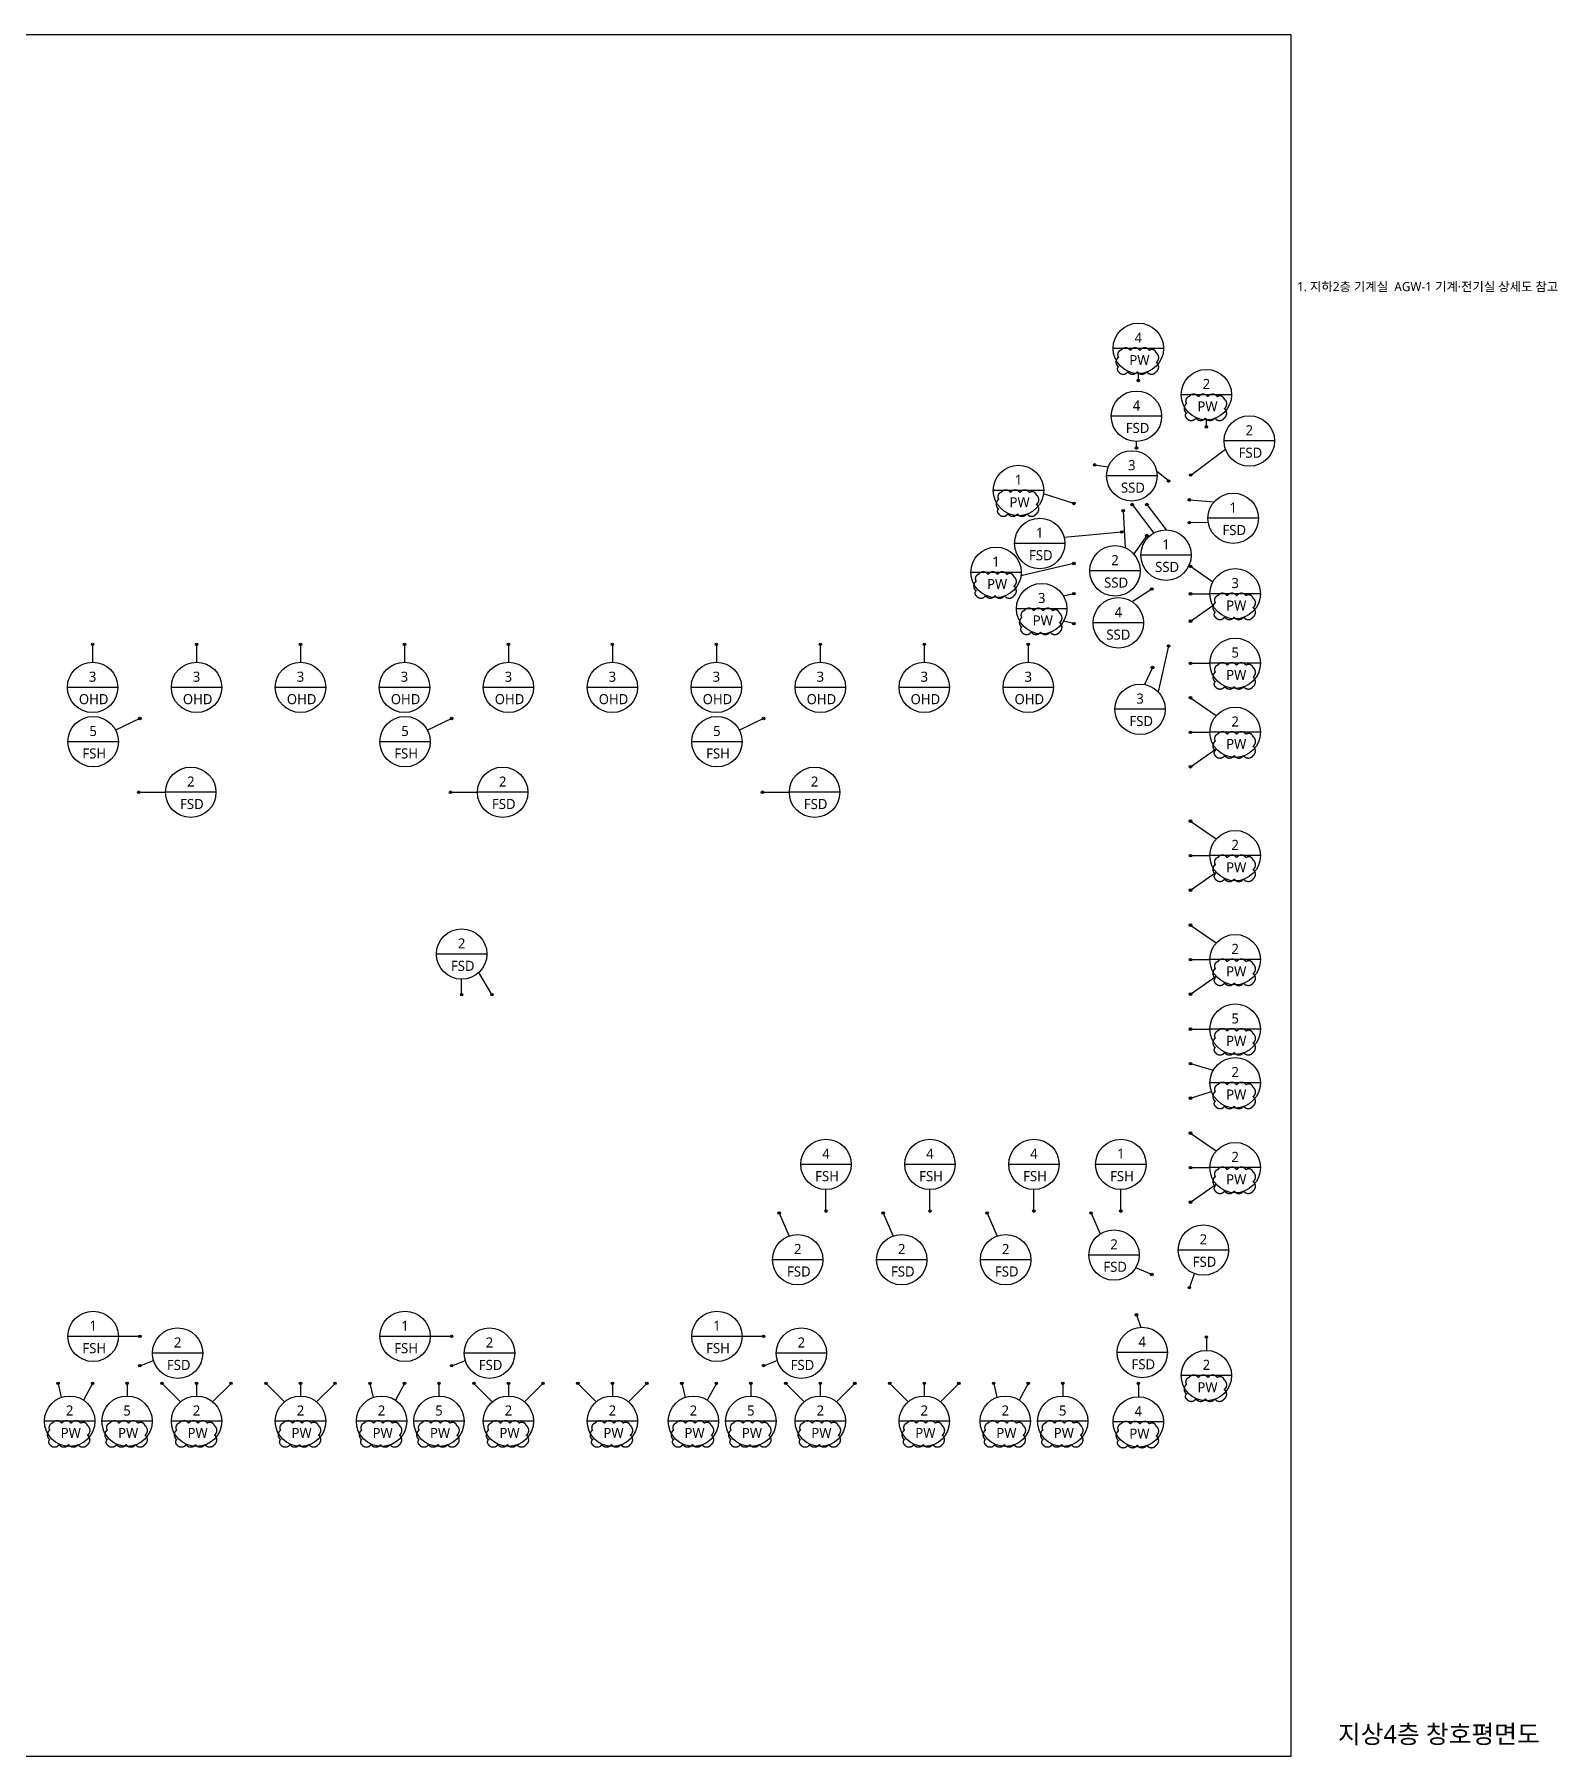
# Model space of a CAD drawing. Header units: millimetres. Extents: x -9539 to 338056, y 7443 to 2082110.
# Drawn here: x 159076 to 320239, y 715329 to 897471 of the extents above; entities that cross this region are included whole.
import ezdxf
from ezdxf.enums import TextEntityAlignment as Align

# ---------------------------------------------------------------- set-up
doc = ezdxf.new("R2010")
doc.units = ezdxf.units.MM
doc.header["$LTSCALE"] = 1000
doc.header["$MEASUREMENT"] = 0
doc.linetypes.add('ACAD_ISO03W100', pattern=[30, 12, -18])
doc.layers.get('Defpoints').update_dxf_attribs({"color": 171, "linetype": 'CONTINUOUS'})
for name, color, linetype in [('BOX', 6, 'CONTINUOUS'), ('LED', 7, 'CONTINUOUS'), ('TEXT', 3, 'CONTINUOUS'), ('TEXT-TITLE', 6, 'CONTINUOUS'), ('txt', 3, 'CONTINUOUS')]:
    doc.layers.add(name, color=color, linetype=linetype)
doc.layers.add('VE변경사항적용-20220616', color=10, linetype='CONTINUOUS', plot=False)
doc.styles.add('나눔바른고딕', font='NanumBarunGothic.ttf')

msp = doc.modelspace()

# ---------------------------------------------------------------- hatches: boundary and pattern name
at = {"layer": 'LED'}
h = msp.add_hatch(color=256, dxfattribs=at)
h.dxf.hatch_style = 1
edge = h.paths.add_edge_path()
edge.add_arc((275880, 860871), 133, 0, 360)
h = msp.add_hatch(color=256, dxfattribs=at)
h.dxf.hatch_style = 1
edge = h.paths.add_edge_path()
edge.add_arc((283080, 855971), 133, 0, 360)
h = msp.add_hatch(color=256, dxfattribs=at)
h.dxf.hatch_style = 1
edge = h.paths.add_edge_path()
edge.add_arc((275680, 853741), 133, 0, 360)
h = msp.add_hatch(color=256, dxfattribs=at)
h.dxf.hatch_style = 1
edge = h.paths.add_edge_path()
edge.add_arc((271255, 851941), 133, 0, 360)
h = msp.add_hatch(color=256, dxfattribs=at)
h.dxf.hatch_style = 1
edge = h.paths.add_edge_path()
edge.add_arc((281426, 850868), 133, 0, 360)
h = msp.add_hatch(color=256, dxfattribs=at)
h.dxf.hatch_style = 1
edge = h.paths.add_edge_path()
edge.add_arc((279080, 850246), 133, 0, 360)
h = msp.add_hatch(color=256, dxfattribs=at)
h.dxf.hatch_style = 1
edge = h.paths.add_edge_path()
edge.add_arc((269051, 847868), 133, 0, 360)
h = msp.add_hatch(color=256, dxfattribs=at)
h.dxf.hatch_style = 1
edge = h.paths.add_edge_path()
edge.add_arc((274276, 847098), 133, 0, 360)
h = msp.add_hatch(color=256, dxfattribs=at)
h.dxf.hatch_style = 1
edge = h.paths.add_edge_path()
edge.add_arc((275226, 847748), 133, 0, 360)
h = msp.add_hatch(color=256, dxfattribs=at)
h.dxf.hatch_style = 1
edge = h.paths.add_edge_path()
edge.add_arc((276776, 847748), 133, 0, 360)
h = msp.add_hatch(color=256, dxfattribs=at)
h.dxf.hatch_style = 1
edge = h.paths.add_edge_path()
edge.add_arc((281276, 848243), 133, 0, 360)
h = msp.add_hatch(color=256, dxfattribs=at)
h.dxf.hatch_style = 1
edge = h.paths.add_edge_path()
edge.add_arc((281280, 845841), 133, 0, 360)
h = msp.add_hatch(color=256, dxfattribs=at)
h.dxf.hatch_style = 1
edge = h.paths.add_edge_path()
edge.add_arc((274126, 844843), 133, 0, 360)
h = msp.add_hatch(color=256, dxfattribs=at)
h.dxf.hatch_style = 1
edge = h.paths.add_edge_path()
edge.add_arc((276776, 844468), 133, 0, 360)
h = msp.add_hatch(color=256, dxfattribs=at)
h.dxf.hatch_style = 1
edge = h.paths.add_edge_path()
edge.add_arc((269051, 841518), 133, 0, 360)
h = msp.add_hatch(color=256, dxfattribs=at)
h.dxf.hatch_style = 1
edge = h.paths.add_edge_path()
edge.add_arc((281401, 841214), 133, 0, 360)
h = msp.add_hatch(color=256, dxfattribs=at)
h.dxf.hatch_style = 1
edge = h.paths.add_edge_path()
edge.add_arc((269051, 838318), 133, 0, 360)
h = msp.add_hatch(color=256, dxfattribs=at)
h.dxf.hatch_style = 1
edge = h.paths.add_edge_path()
edge.add_arc((277310, 838815), 133, 0, 360)
h = msp.add_hatch(color=256, dxfattribs=at)
h.dxf.hatch_style = 1
edge = h.paths.add_edge_path()
edge.add_arc((281403, 838312), 133, 0, 360)
h = msp.add_hatch(color=256, dxfattribs=at)
h.dxf.hatch_style = 1
edge = h.paths.add_edge_path()
edge.add_arc((269051, 835149), 133, 0, 360)
h = msp.add_hatch(color=256, dxfattribs=at)
h.dxf.hatch_style = 1
edge = h.paths.add_edge_path()
edge.add_arc((281401, 835418), 133, 0, 360)
h = msp.add_hatch(color=256, dxfattribs=at)
h.dxf.hatch_style = 1
edge = h.paths.add_edge_path()
edge.add_arc((165231, 832954), 133, 0, 360)
h = msp.add_hatch(color=256, dxfattribs=at)
h.dxf.hatch_style = 1
edge = h.paths.add_edge_path()
edge.add_arc((176231, 832954), 133, 0, 360)
h = msp.add_hatch(color=256, dxfattribs=at)
h.dxf.hatch_style = 1
edge = h.paths.add_edge_path()
edge.add_arc((187231, 832954), 133, 0, 360)
h = msp.add_hatch(color=256, dxfattribs=at)
h.dxf.hatch_style = 1
edge = h.paths.add_edge_path()
edge.add_arc((198231, 832954), 133, 0, 360)
h = msp.add_hatch(color=256, dxfattribs=at)
h.dxf.hatch_style = 1
edge = h.paths.add_edge_path()
edge.add_arc((209231, 832954), 133, 0, 360)
h = msp.add_hatch(color=256, dxfattribs=at)
h.dxf.hatch_style = 1
edge = h.paths.add_edge_path()
edge.add_arc((220231, 832954), 133, 0, 360)
h = msp.add_hatch(color=256, dxfattribs=at)
h.dxf.hatch_style = 1
edge = h.paths.add_edge_path()
edge.add_arc((231231, 832954), 133, 0, 360)
h = msp.add_hatch(color=256, dxfattribs=at)
h.dxf.hatch_style = 1
edge = h.paths.add_edge_path()
edge.add_arc((242231, 832954), 133, 0, 360)
h = msp.add_hatch(color=256, dxfattribs=at)
h.dxf.hatch_style = 1
edge = h.paths.add_edge_path()
edge.add_arc((253231, 832954), 133, 0, 360)
h = msp.add_hatch(color=256, dxfattribs=at)
h.dxf.hatch_style = 1
edge = h.paths.add_edge_path()
edge.add_arc((264231, 832954), 133, 0, 360)
h = msp.add_hatch(color=256, dxfattribs=at)
h.dxf.hatch_style = 1
edge = h.paths.add_edge_path()
edge.add_arc((279078, 832787), 133, 0, 360)
h = msp.add_hatch(color=256, dxfattribs=at)
h.dxf.hatch_style = 1
edge = h.paths.add_edge_path()
edge.add_arc((277378, 830512), 133, 0, 360)
h = msp.add_hatch(color=256, dxfattribs=at)
h.dxf.hatch_style = 1
edge = h.paths.add_edge_path()
edge.add_arc((281403, 830962), 133, 0, 360)
h = msp.add_hatch(color=256, dxfattribs=at)
h.dxf.hatch_style = 1
edge = h.paths.add_edge_path()
edge.add_arc((281401, 827314), 133, 0, 360)
h = msp.add_hatch(color=256, dxfattribs=at)
h.dxf.hatch_style = 1
edge = h.paths.add_edge_path()
edge.add_arc((170226, 825118), 133, 0, 360)
h = msp.add_hatch(color=256, dxfattribs=at)
h.dxf.hatch_style = 1
edge = h.paths.add_edge_path()
edge.add_arc((203226, 825118), 133, 0, 360)
h = msp.add_hatch(color=256, dxfattribs=at)
h.dxf.hatch_style = 1
edge = h.paths.add_edge_path()
edge.add_arc((236226, 825118), 133, 0, 360)
h = msp.add_hatch(color=256, dxfattribs=at)
h.dxf.hatch_style = 1
edge = h.paths.add_edge_path()
edge.add_arc((281403, 823662), 133, 0, 360)
h = msp.add_hatch(color=256, dxfattribs=at)
h.dxf.hatch_style = 1
edge = h.paths.add_edge_path()
edge.add_arc((281401, 820018), 133, 0, 360)
h = msp.add_hatch(color=256, dxfattribs=at)
h.dxf.hatch_style = 1
edge = h.paths.add_edge_path()
edge.add_arc((170108, 817320), 133, 0, 360)
h = msp.add_hatch(color=256, dxfattribs=at)
h.dxf.hatch_style = 1
edge = h.paths.add_edge_path()
edge.add_arc((203108, 817320), 133, 0, 360)
h = msp.add_hatch(color=256, dxfattribs=at)
h.dxf.hatch_style = 1
edge = h.paths.add_edge_path()
edge.add_arc((236108, 817320), 133, 0, 360)
h = msp.add_hatch(color=256, dxfattribs=at)
h.dxf.hatch_style = 1
edge = h.paths.add_edge_path()
edge.add_arc((281401, 814264), 133, 0, 360)
h = msp.add_hatch(color=256, dxfattribs=at)
h.dxf.hatch_style = 1
edge = h.paths.add_edge_path()
edge.add_arc((281403, 810612), 133, 0, 360)
h = msp.add_hatch(color=256, dxfattribs=at)
h.dxf.hatch_style = 1
edge = h.paths.add_edge_path()
edge.add_arc((281401, 806968), 133, 0, 360)
h = msp.add_hatch(color=256, dxfattribs=at)
h.dxf.hatch_style = 1
edge = h.paths.add_edge_path()
edge.add_arc((281401, 803264), 133, 0, 360)
h = msp.add_hatch(color=256, dxfattribs=at)
h.dxf.hatch_style = 1
edge = h.paths.add_edge_path()
edge.add_arc((281403, 799612), 133, 0, 360)
h = msp.add_hatch(color=256, dxfattribs=at)
h.dxf.hatch_style = 1
edge = h.paths.add_edge_path()
edge.add_arc((204284, 795918), 133, 0, 360)
h = msp.add_hatch(color=256, dxfattribs=at)
h.dxf.hatch_style = 1
edge = h.paths.add_edge_path()
edge.add_arc((207484, 795918), 133, 0, 360)
h = msp.add_hatch(color=256, dxfattribs=at)
h.dxf.hatch_style = 1
edge = h.paths.add_edge_path()
edge.add_arc((281401, 795968), 133, 0, 360)
h = msp.add_hatch(color=256, dxfattribs=at)
h.dxf.hatch_style = 1
edge = h.paths.add_edge_path()
edge.add_arc((281403, 792262), 133, 0, 360)
h = msp.add_hatch(color=256, dxfattribs=at)
h.dxf.hatch_style = 1
edge = h.paths.add_edge_path()
edge.add_arc((281403, 788612), 133, 0, 360)
h = msp.add_hatch(color=256, dxfattribs=at)
h.dxf.hatch_style = 1
edge = h.paths.add_edge_path()
edge.add_arc((281401, 784968), 133, 0, 360)
h = msp.add_hatch(color=256, dxfattribs=at)
h.dxf.hatch_style = 1
edge = h.paths.add_edge_path()
edge.add_arc((281401, 781264), 133, 0, 360)
h = msp.add_hatch(color=256, dxfattribs=at)
h.dxf.hatch_style = 1
edge = h.paths.add_edge_path()
edge.add_arc((281403, 777612), 133, 0, 360)
h = msp.add_hatch(color=256, dxfattribs=at)
h.dxf.hatch_style = 1
edge = h.paths.add_edge_path()
edge.add_arc((237878, 772812), 133, 0, 360)
h = msp.add_hatch(color=256, dxfattribs=at)
h.dxf.hatch_style = 1
edge = h.paths.add_edge_path()
edge.add_arc((242832, 773020), 133, 0, 360)
h = msp.add_hatch(color=256, dxfattribs=at)
h.dxf.hatch_style = 1
edge = h.paths.add_edge_path()
edge.add_arc((248878, 772812), 133, 0, 360)
h = msp.add_hatch(color=256, dxfattribs=at)
h.dxf.hatch_style = 1
edge = h.paths.add_edge_path()
edge.add_arc((253832, 773020), 133, 0, 360)
h = msp.add_hatch(color=256, dxfattribs=at)
h.dxf.hatch_style = 1
edge = h.paths.add_edge_path()
edge.add_arc((259878, 772812), 133, 0, 360)
h = msp.add_hatch(color=256, dxfattribs=at)
h.dxf.hatch_style = 1
edge = h.paths.add_edge_path()
edge.add_arc((264832, 773020), 133, 0, 360)
h = msp.add_hatch(color=256, dxfattribs=at)
h.dxf.hatch_style = 1
edge = h.paths.add_edge_path()
edge.add_arc((270878, 772812), 133, 0, 360)
h = msp.add_hatch(color=256, dxfattribs=at)
h.dxf.hatch_style = 1
edge = h.paths.add_edge_path()
edge.add_arc((274032, 773020), 133, 0, 360)
h = msp.add_hatch(color=256, dxfattribs=at)
h.dxf.hatch_style = 1
edge = h.paths.add_edge_path()
edge.add_arc((281401, 773968), 133, 0, 360)
h = msp.add_hatch(color=256, dxfattribs=at)
h.dxf.hatch_style = 1
edge = h.paths.add_edge_path()
edge.add_arc((277309, 766318), 133, 0, 360)
h = msp.add_hatch(color=256, dxfattribs=at)
h.dxf.hatch_style = 1
edge = h.paths.add_edge_path()
edge.add_arc((281276, 764918), 133, 0, 360)
h = msp.add_hatch(color=256, dxfattribs=at)
h.dxf.hatch_style = 1
edge = h.paths.add_edge_path()
edge.add_arc((275677, 762050), 133, 0, 360)
h = msp.add_hatch(color=256, dxfattribs=at)
h.dxf.hatch_style = 1
edge = h.paths.add_edge_path()
edge.add_arc((170226, 759768), 133, 0, 360)
h = msp.add_hatch(color=256, dxfattribs=at)
h.dxf.hatch_style = 1
edge = h.paths.add_edge_path()
edge.add_arc((203226, 759768), 133, 0, 360)
h = msp.add_hatch(color=256, dxfattribs=at)
h.dxf.hatch_style = 1
edge = h.paths.add_edge_path()
edge.add_arc((236226, 759768), 133, 0, 360)
h = msp.add_hatch(color=256, dxfattribs=at)
h.dxf.hatch_style = 1
edge = h.paths.add_edge_path()
edge.add_arc((283077, 759695), 133, 0, 360)
h = msp.add_hatch(color=256, dxfattribs=at)
h.dxf.hatch_style = 1
edge = h.paths.add_edge_path()
edge.add_arc((170226, 756668), 133, 0, 360)
h = msp.add_hatch(color=256, dxfattribs=at)
h.dxf.hatch_style = 1
edge = h.paths.add_edge_path()
edge.add_arc((203226, 756668), 133, 0, 360)
h = msp.add_hatch(color=256, dxfattribs=at)
h.dxf.hatch_style = 1
edge = h.paths.add_edge_path()
edge.add_arc((236226, 756668), 133, 0, 360)
h = msp.add_hatch(color=256, dxfattribs=at)
h.dxf.hatch_style = 1
edge = h.paths.add_edge_path()
edge.add_arc((161579, 754796), 133, 0, 360)
h = msp.add_hatch(color=256, dxfattribs=at)
h.dxf.hatch_style = 1
edge = h.paths.add_edge_path()
edge.add_arc((165232, 754795), 133, 0, 360)
h = msp.add_hatch(color=256, dxfattribs=at)
h.dxf.hatch_style = 1
edge = h.paths.add_edge_path()
edge.add_arc((168882, 754795), 133, 0, 360)
h = msp.add_hatch(color=256, dxfattribs=at)
h.dxf.hatch_style = 1
edge = h.paths.add_edge_path()
edge.add_arc((172579, 754796), 133, 0, 360)
h = msp.add_hatch(color=256, dxfattribs=at)
h.dxf.hatch_style = 1
edge = h.paths.add_edge_path()
edge.add_arc((176232, 754795), 133, 0, 360)
h = msp.add_hatch(color=256, dxfattribs=at)
h.dxf.hatch_style = 1
edge = h.paths.add_edge_path()
edge.add_arc((179881, 754796), 133, 0, 360)
h = msp.add_hatch(color=256, dxfattribs=at)
h.dxf.hatch_style = 1
edge = h.paths.add_edge_path()
edge.add_arc((183579, 754796), 133, 0, 360)
h = msp.add_hatch(color=256, dxfattribs=at)
h.dxf.hatch_style = 1
edge = h.paths.add_edge_path()
edge.add_arc((187232, 754795), 133, 0, 360)
h = msp.add_hatch(color=256, dxfattribs=at)
h.dxf.hatch_style = 1
edge = h.paths.add_edge_path()
edge.add_arc((190881, 754796), 133, 0, 360)
h = msp.add_hatch(color=256, dxfattribs=at)
h.dxf.hatch_style = 1
edge = h.paths.add_edge_path()
edge.add_arc((194579, 754796), 133, 0, 360)
h = msp.add_hatch(color=256, dxfattribs=at)
h.dxf.hatch_style = 1
edge = h.paths.add_edge_path()
edge.add_arc((198232, 754795), 133, 0, 360)
h = msp.add_hatch(color=256, dxfattribs=at)
h.dxf.hatch_style = 1
edge = h.paths.add_edge_path()
edge.add_arc((201882, 754795), 133, 0, 360)
h = msp.add_hatch(color=256, dxfattribs=at)
h.dxf.hatch_style = 1
edge = h.paths.add_edge_path()
edge.add_arc((205579, 754796), 133, 0, 360)
h = msp.add_hatch(color=256, dxfattribs=at)
h.dxf.hatch_style = 1
edge = h.paths.add_edge_path()
edge.add_arc((209232, 754795), 133, 0, 360)
h = msp.add_hatch(color=256, dxfattribs=at)
h.dxf.hatch_style = 1
edge = h.paths.add_edge_path()
edge.add_arc((212881, 754796), 133, 0, 360)
h = msp.add_hatch(color=256, dxfattribs=at)
h.dxf.hatch_style = 1
edge = h.paths.add_edge_path()
edge.add_arc((216579, 754796), 133, 0, 360)
h = msp.add_hatch(color=256, dxfattribs=at)
h.dxf.hatch_style = 1
edge = h.paths.add_edge_path()
edge.add_arc((220232, 754795), 133, 0, 360)
h = msp.add_hatch(color=256, dxfattribs=at)
h.dxf.hatch_style = 1
edge = h.paths.add_edge_path()
edge.add_arc((223881, 754796), 133, 0, 360)
h = msp.add_hatch(color=256, dxfattribs=at)
h.dxf.hatch_style = 1
edge = h.paths.add_edge_path()
edge.add_arc((227579, 754796), 133, 0, 360)
h = msp.add_hatch(color=256, dxfattribs=at)
h.dxf.hatch_style = 1
edge = h.paths.add_edge_path()
edge.add_arc((231232, 754795), 133, 0, 360)
h = msp.add_hatch(color=256, dxfattribs=at)
h.dxf.hatch_style = 1
edge = h.paths.add_edge_path()
edge.add_arc((234882, 754795), 133, 0, 360)
h = msp.add_hatch(color=256, dxfattribs=at)
h.dxf.hatch_style = 1
edge = h.paths.add_edge_path()
edge.add_arc((238579, 754796), 133, 0, 360)
h = msp.add_hatch(color=256, dxfattribs=at)
h.dxf.hatch_style = 1
edge = h.paths.add_edge_path()
edge.add_arc((242232, 754795), 133, 0, 360)
h = msp.add_hatch(color=256, dxfattribs=at)
h.dxf.hatch_style = 1
edge = h.paths.add_edge_path()
edge.add_arc((245881, 754796), 133, 0, 360)
h = msp.add_hatch(color=256, dxfattribs=at)
h.dxf.hatch_style = 1
edge = h.paths.add_edge_path()
edge.add_arc((249579, 754796), 133, 0, 360)
h = msp.add_hatch(color=256, dxfattribs=at)
h.dxf.hatch_style = 1
edge = h.paths.add_edge_path()
edge.add_arc((253232, 754795), 133, 0, 360)
h = msp.add_hatch(color=256, dxfattribs=at)
h.dxf.hatch_style = 1
edge = h.paths.add_edge_path()
edge.add_arc((256881, 754796), 133, 0, 360)
h = msp.add_hatch(color=256, dxfattribs=at)
h.dxf.hatch_style = 1
edge = h.paths.add_edge_path()
edge.add_arc((260579, 754796), 133, 0, 360)
h = msp.add_hatch(color=256, dxfattribs=at)
h.dxf.hatch_style = 1
edge = h.paths.add_edge_path()
edge.add_arc((264232, 754795), 133, 0, 360)
h = msp.add_hatch(color=256, dxfattribs=at)
h.dxf.hatch_style = 1
edge = h.paths.add_edge_path()
edge.add_arc((267882, 754795), 133, 0, 360)
h = msp.add_hatch(color=256, dxfattribs=at)
h.dxf.hatch_style = 1
edge = h.paths.add_edge_path()
edge.add_arc((275877, 754795), 133, 0, 360)

# ---------------------------------------------------------------- linework, layer by layer
at = {"layer": 'BOX'}
for p, q in [((278547, 864269), (273213, 864269)), ((285747, 859369), (280413, 859369)), ((278347, 857092), (273013, 857092)), ((290290, 854473), (284956, 854473)), ((277858, 850781), (272524, 850781)), ((265866, 849237), (260533, 849237)), ((288582, 846296), (283249, 846296)), ((268112, 843633), (262778, 843633)), ((281477, 842398), (276144, 842398)), ((263490, 840579), (258157, 840579)), ((276079, 840737), (270746, 840737)), ((288792, 838316), (283458, 838316)), ((268320, 836734), (262987, 836734)), ((276432, 835235), (271098, 835235)), ((288792, 830966), (283458, 830966)), ((167897, 828409), (162563, 828409)), ((178897, 828409), (173563, 828409)), ((189897, 828409), (184563, 828409)), ((200897, 828409), (195563, 828409)), ((211897, 828409), (206563, 828409)), ((222897, 828409), (217563, 828409)), ((233897, 828409), (228563, 828409)), ((244897, 828409), (239563, 828409)), ((255897, 828409), (250563, 828409)), ((266897, 828409), (261563, 828409)), ((278733, 826094), (273400, 826094)), ((288792, 823666), (283458, 823666)), ((167955, 822667), (162622, 822667)), ((200955, 822667), (195622, 822667)), ((233955, 822667), (228622, 822667)), ((178287, 817316), (172954, 817316)), ((211287, 817316), (205954, 817316)), ((244287, 817316), (238954, 817316)), ((288792, 810616), (283458, 810616)), ((206947, 800204), (201613, 800204)), ((288792, 799616), (283458, 799616)), ((288792, 792266), (283458, 792266)), ((288792, 786591), (283458, 786591)), ((245497, 777957), (240163, 777957)), ((256497, 777957), (251163, 777957)), ((267497, 777957), (262163, 777957)), ((276697, 777957), (271363, 777957)), ((288792, 777616), (283458, 777616)), ((285431, 768896), (280097, 768896)), ((242508, 767875), (237175, 767875)), ((253508, 767875), (248175, 767875)), ((264508, 767875), (259175, 767875)), ((275976, 768371), (270643, 768371)), ((167955, 759766), (162622, 759766)), ((200955, 759766), (195622, 759766)), ((233955, 759766), (228622, 759766)), ((176892, 757989), (171559, 757989)), ((209892, 757989), (204559, 757989)), ((242892, 757989), (237559, 757989)), ((278958, 758062), (273625, 758062)), ((285747, 755623), (280413, 755623)), ((165471, 750795), (160138, 750795)), ((171547, 750795), (166213, 750795)), ((178897, 750795), (173563, 750795)), ((189897, 750795), (184563, 750795)), ((198471, 750795), (193138, 750795)), ((204547, 750795), (199213, 750795)), ((211897, 750795), (206563, 750795)), ((222897, 750795), (217563, 750795)), ((231471, 750795), (226138, 750795)), ((237547, 750795), (232213, 750795)), ((244897, 750795), (239563, 750795)), ((255897, 750795), (250563, 750795)), ((264471, 750795), (259138, 750795)), ((270547, 750795), (265213, 750795)), ((278547, 750723), (273213, 750723))]:
    msp.add_line(p, q, dxfattribs=at)
for centre in [(275880, 864269), (283080, 859369), (275680, 857092), (287623, 854473), (275191, 850781), (263199, 849237), (285915, 846296), (265445, 843633), (273412, 840737), (278811, 842398), (260823, 840579), (286125, 838316), (265653, 836734), (273765, 835235), (286125, 830966), (165230, 828409), (176230, 828409), (187230, 828409), (198230, 828409), (209230, 828409), (220230, 828409), (231230, 828409), (242230, 828409), (253230, 828409), (264230, 828409), (276066, 826094), (165289, 822667), (198289, 822667), (231289, 822667), (286125, 823666), (175621, 817316), (208621, 817316), (241621, 817316), (286125, 810616), (204280, 800204), (286125, 799616), (286125, 792266), (286125, 786591), (242830, 777957), (253830, 777957), (264830, 777957), (274030, 777957), (286125, 777616), (239842, 767875), (250842, 767875), (261842, 767875), (273310, 768371), (282764, 768896), (165289, 759766), (198289, 759766), (231289, 759766), (174226, 757989), (207226, 757989), (240226, 757989), (276292, 758062), (283080, 755623), (162804, 750795), (168880, 750795), (176230, 750795), (187230, 750795), (195804, 750795), (201880, 750795), (209230, 750795), (220230, 750795), (228804, 750795), (234880, 750795), (242230, 750795), (253230, 750795), (261804, 750795), (267880, 750795), (275880, 750723)]:
    msp.add_circle(centre, 2667, dxfattribs=at)
at = {"layer": 'Defpoints', "ltscale": 10000}
msp.add_lwpolyline([(8000, 897471), (292000, 897471), (292000, 715329), (8000, 715329)], close=True, dxfattribs=at)
at = {"layer": 'LED'}
for points in [[(275880, 860866), (275880, 861603)], [(283080, 855966), (283080, 856703)], [(275680, 853736), (275680, 854425)], [(281430, 850866), (285101, 853606)], [(271255, 851941), (272702, 851736)], [(279080, 850241), (277813, 851266)], [(269055, 847866), (265844, 848892)], [(274280, 847096), (274485, 843178)], [(275230, 847746), (277524, 844734)], [(276780, 847746), (278822, 845064)], [(281280, 848241), (283889, 848029)], [(281284, 845839), (283283, 845872)], [(274130, 844841), (268032, 844279)], [(276780, 844466), (275392, 842524)], [(269055, 841516), (263463, 840200)], [(281405, 841216), (283774, 839574)], [(269055, 838316), (267967, 838060)], [(277305, 838816), (275238, 837458)], [(281405, 838316), (283458, 838316)], [(281405, 835416), (283774, 837058)], [(269055, 835152), (267967, 835408)], [(165230, 832949), (165230, 831075)], [(176230, 832949), (176230, 831075)], [(187230, 832949), (187230, 831075)], [(198230, 832949), (198230, 831075)], [(209230, 832949), (209230, 831075)], [(220230, 832949), (220230, 831075)], [(231230, 832949), (231230, 831075)], [(242230, 832949), (242230, 831075)], [(253230, 832949), (253230, 831075)], [(264230, 832949), (264230, 831075)], [(279080, 832791), (277987, 827944)], [(281405, 830966), (283458, 830966)], [(277380, 830516), (276530, 828720)], [(281405, 827316), (284125, 825430)], [(170230, 825116), (167662, 823884)], [(203230, 825116), (200662, 823884)], [(236230, 825116), (233662, 823884)], [(281405, 823666), (283458, 823666)], [(281405, 820016), (284125, 821902)], [(170105, 817316), (172954, 817316)], [(203105, 817316), (205954, 817316)], [(236105, 817316), (238954, 817316)], [(281405, 814266), (284125, 812380)], [(281405, 810616), (283458, 810616)], [(281405, 806966), (284125, 808852)], [(281405, 803266), (284125, 801380)], [(281405, 799616), (283458, 799616)], [(207480, 795916), (206106, 798261)], [(281405, 795966), (284125, 797852)], [(204280, 795916), (204280, 797538)], [(281405, 792266), (283458, 792266)], [(281405, 788616), (283814, 787921)], [(281405, 784966), (283628, 785656)], [(281405, 781266), (284125, 779380)], [(281405, 777616), (283458, 777616)], [(242830, 773016), (242830, 775291)], [(253830, 773016), (253830, 775291)], [(264830, 773016), (264830, 775291)], [(274030, 773016), (274030, 775291)], [(281405, 773966), (284125, 775852)], [(237880, 772816), (238946, 770386)], [(248880, 772816), (249946, 770386)], [(259880, 772816), (260946, 770386)], [(270880, 772816), (271851, 770603)], [(277305, 766316), (275618, 767035)], [(281280, 764916), (281838, 766395)], [(275680, 762046), (276146, 760725)], [(170230, 759766), (167955, 759766)], [(203230, 759766), (200955, 759766)], [(236230, 759766), (233955, 759766)], [(283080, 759691), (283080, 758290)], [(170230, 756666), (171673, 757217)], [(203230, 756666), (204673, 757217)], [(236230, 756666), (237673, 757217)], [(161580, 754791), (161914, 753309)], [(165230, 754791), (164266, 753026)], [(168880, 754791), (168880, 753462)], [(172580, 754791), (174525, 752846)], [(176230, 754791), (176230, 753462)], [(179880, 754791), (177935, 752846)], [(183580, 754791), (185525, 752846)], [(187230, 754791), (187230, 753462)], [(190880, 754791), (188935, 752846)], [(194580, 754791), (194914, 753309)], [(198230, 754791), (197266, 753026)], [(201880, 754791), (201880, 753462)], [(205580, 754791), (207525, 752846)], [(209230, 754791), (209230, 753462)], [(212880, 754791), (210935, 752846)], [(216580, 754791), (218525, 752846)], [(220230, 754791), (220230, 753462)], [(223880, 754791), (221935, 752846)], [(227580, 754791), (227914, 753309)], [(231230, 754791), (230266, 753026)], [(234880, 754791), (234880, 753462)], [(238580, 754791), (240525, 752846)], [(242230, 754791), (242230, 753462)], [(245880, 754791), (243935, 752846)], [(249580, 754791), (251525, 752846)], [(253230, 754791), (253230, 753462)], [(256880, 754791), (254935, 752846)], [(260580, 754791), (260914, 753309)], [(264230, 754791), (263266, 753026)], [(267880, 754791), (267880, 753462)], [(275880, 754791), (275880, 753390)]]:
    msp.add_lwpolyline(points, dxfattribs=at)
for centre in [(275880, 860871), (283080, 855971), (275680, 853741), (271255, 851941), (281426, 850868), (279080, 850246), (269051, 847868), (274276, 847098), (275226, 847748), (276776, 847748), (281276, 848243), (281280, 845841), (274126, 844843), (276776, 844468), (269051, 841518), (281401, 841214), (269051, 838318), (277310, 838815), (281403, 838312), (269051, 835149), (281401, 835418), (165231, 832954), (176231, 832954), (187231, 832954), (198231, 832954), (209231, 832954), (220231, 832954), (231231, 832954), (242231, 832954), (253231, 832954), (264231, 832954), (279078, 832787), (277378, 830512), (281403, 830962), (281401, 827314), (170226, 825118), (203226, 825118), (236226, 825118), (281403, 823662), (281401, 820018), (170108, 817320), (203108, 817320), (236108, 817320), (281401, 814264), (281403, 810612), (281401, 806968), (281401, 803264), (281403, 799612), (204284, 795918), (207484, 795918), (281401, 795968), (281403, 792262), (281403, 788612), (281401, 784968), (281401, 781264), (281403, 777612), (237878, 772812), (242832, 773020), (248878, 772812), (253832, 773020), (259878, 772812), (264832, 773020), (270878, 772812), (274032, 773020), (281401, 773968), (277309, 766318), (281276, 764918), (275677, 762050), (170226, 759768), (203226, 759768), (236226, 759768), (283077, 759695), (170226, 756668), (203226, 756668), (236226, 756668), (161579, 754796), (165232, 754795), (168882, 754795), (172579, 754796), (176232, 754795), (179881, 754796), (183579, 754796), (187232, 754795), (190881, 754796), (194579, 754796), (198232, 754795), (201882, 754795), (205579, 754796), (209232, 754795), (212881, 754796), (216579, 754796), (220232, 754795), (223881, 754796), (227579, 754796), (231232, 754795), (234882, 754795), (238579, 754796), (242232, 754795), (245881, 754796), (249579, 754796), (253232, 754795), (256881, 754796), (260579, 754796), (264232, 754795), (267882, 754795), (275877, 754795)]:
    msp.add_circle(centre, 133, dxfattribs=at)
at = {"layer": 'VE변경사항적용-20220616', "linetype": 'ACAD_ISO03W100'}
for points in [[(273772, 861803, 0.5205671), (274772, 861803, 0.5205671), (275772, 861803, 0.5205671), (276772, 861803, 0.5205671), (277772, 861803, 0.5205671), (277780, 862795, 0.5205671), (277780, 863795, 0.5205671), (277040, 864055, 0.5205671), (276040, 864055, 0.5205671), (275040, 864055, 0.5205671), (274040, 864055, 0.5205671), (273772, 863323, 0.5205671), (273772, 862323, 0.5205671)], [(280972, 856903, 0.5205671), (281972, 856903, 0.5205671), (282972, 856903, 0.5205671), (283972, 856903, 0.5205671), (284972, 856903, 0.5205671), (284980, 857895, 0.5205671), (284980, 858895, 0.5205671), (284240, 859155, 0.5205671), (283240, 859155, 0.5205671), (282240, 859155, 0.5205671), (281240, 859155, 0.5205671), (280972, 858423, 0.5205671), (280972, 857423, 0.5205671)], [(261091, 846771, 0.5205671), (262091, 846771, 0.5205671), (263091, 846771, 0.5205671), (264091, 846771, 0.5205671), (265091, 846771, 0.5205671), (265099, 847763, 0.5205671), (265099, 848763, 0.5205671), (264359, 849023, 0.5205671), (263359, 849023, 0.5205671), (262359, 849023, 0.5205671), (261359, 849023, 0.5205671), (261091, 848291, 0.5205671), (261091, 847291, 0.5205671)], [(258715, 838113, 0.5205671), (259715, 838113, 0.5205671), (260715, 838113, 0.5205671), (261715, 838113, 0.5205671), (262715, 838113, 0.5205671), (262723, 839105, 0.5205671), (262723, 840105, 0.5205671), (261983, 840364, 0.5205671), (260983, 840364, 0.5205671), (259983, 840364, 0.5205671), (258983, 840364, 0.5205671), (258715, 839632, 0.5205671), (258715, 838632, 0.5205671)], [(284017, 835850, 0.5205671), (285017, 835850, 0.5205671), (286017, 835850, 0.5205671), (287017, 835850, 0.5205671), (288017, 835850, 0.5205671), (288025, 836842, 0.5205671), (288025, 837842, 0.5205671), (287285, 838102, 0.5205671), (286285, 838102, 0.5205671), (285285, 838102, 0.5205671), (284285, 838102, 0.5205671), (284017, 837370, 0.5205671), (284017, 836370, 0.5205671)], [(263545, 834268, 0.5205671), (264545, 834268, 0.5205671), (265545, 834268, 0.5205671), (266545, 834268, 0.5205671), (267545, 834268, 0.5205671), (267553, 835260, 0.5205671), (267553, 836260, 0.5205671), (266813, 836519, 0.5205671), (265813, 836519, 0.5205671), (264813, 836519, 0.5205671), (263813, 836519, 0.5205671), (263545, 835787, 0.5205671), (263545, 834787, 0.5205671)], [(284017, 828500, 0.5205671), (285017, 828500, 0.5205671), (286017, 828500, 0.5205671), (287017, 828500, 0.5205671), (288017, 828500, 0.5205671), (288025, 829492, 0.5205671), (288025, 830492, 0.5205671), (287285, 830752, 0.5205671), (286285, 830752, 0.5205671), (285285, 830752, 0.5205671), (284285, 830752, 0.5205671), (284017, 830020, 0.5205671), (284017, 829020, 0.5205671)], [(284017, 821200, 0.5205671), (285017, 821200, 0.5205671), (286017, 821200, 0.5205671), (287017, 821200, 0.5205671), (288017, 821200, 0.5205671), (288025, 822192, 0.5205671), (288025, 823192, 0.5205671), (287285, 823452, 0.5205671), (286285, 823452, 0.5205671), (285285, 823452, 0.5205671), (284285, 823452, 0.5205671), (284017, 822720, 0.5205671), (284017, 821720, 0.5205671)], [(284017, 808150, 0.5205671), (285017, 808150, 0.5205671), (286017, 808150, 0.5205671), (287017, 808150, 0.5205671), (288017, 808150, 0.5205671), (288025, 809142, 0.5205671), (288025, 810142, 0.5205671), (287285, 810402, 0.5205671), (286285, 810402, 0.5205671), (285285, 810402, 0.5205671), (284285, 810402, 0.5205671), (284017, 809670, 0.5205671), (284017, 808670, 0.5205671)], [(284017, 797150, 0.5205671), (285017, 797150, 0.5205671), (286017, 797150, 0.5205671), (287017, 797150, 0.5205671), (288017, 797150, 0.5205671), (288025, 798142, 0.5205671), (288025, 799142, 0.5205671), (287285, 799402, 0.5205671), (286285, 799402, 0.5205671), (285285, 799402, 0.5205671), (284285, 799402, 0.5205671), (284017, 798670, 0.5205671), (284017, 797670, 0.5205671)], [(284017, 789800, 0.5205671), (285017, 789800, 0.5205671), (286017, 789800, 0.5205671), (287017, 789800, 0.5205671), (288017, 789800, 0.5205671), (288025, 790792, 0.5205671), (288025, 791792, 0.5205671), (287285, 792052, 0.5205671), (286285, 792052, 0.5205671), (285285, 792052, 0.5205671), (284285, 792052, 0.5205671), (284017, 791320, 0.5205671), (284017, 790320, 0.5205671)], [(284017, 784125, 0.5205671), (285017, 784125, 0.5205671), (286017, 784125, 0.5205671), (287017, 784125, 0.5205671), (288017, 784125, 0.5205671), (288025, 785117, 0.5205671), (288025, 786117, 0.5205671), (287285, 786376, 0.5205671), (286285, 786376, 0.5205671), (285285, 786376, 0.5205671), (284285, 786376, 0.5205671), (284017, 785644, 0.5205671), (284017, 784644, 0.5205671)], [(284017, 775150, 0.5205671), (285017, 775150, 0.5205671), (286017, 775150, 0.5205671), (287017, 775150, 0.5205671), (288017, 775150, 0.5205671), (288025, 776142, 0.5205671), (288025, 777142, 0.5205671), (287285, 777402, 0.5205671), (286285, 777402, 0.5205671), (285285, 777402, 0.5205671), (284285, 777402, 0.5205671), (284017, 776670, 0.5205671), (284017, 775670, 0.5205671)], [(280972, 753158, 0.5205671), (281972, 753158, 0.5205671), (282972, 753158, 0.5205671), (283972, 753158, 0.5205671), (284972, 753158, 0.5205671), (284980, 754149, 0.5205671), (284980, 755149, 0.5205671), (284240, 755409, 0.5205671), (283240, 755409, 0.5205671), (282240, 755409, 0.5205671), (281240, 755409, 0.5205671), (280972, 754677, 0.5205671), (280972, 753677, 0.5205671)], [(160696, 748330, 0.5205671), (161696, 748330, 0.5205671), (162696, 748330, 0.5205671), (163696, 748330, 0.5205671), (164696, 748330, 0.5205671), (164704, 749321, 0.5205671), (164704, 750321, 0.5205671), (163964, 750581, 0.5205671), (162964, 750581, 0.5205671), (161964, 750581, 0.5205671), (160964, 750581, 0.5205671), (160696, 749849, 0.5205671), (160696, 748849, 0.5205671)], [(166772, 748330, 0.5205671), (167772, 748330, 0.5205671), (168772, 748330, 0.5205671), (169772, 748330, 0.5205671), (170772, 748330, 0.5205671), (170780, 749321, 0.5205671), (170780, 750321, 0.5205671), (170040, 750581, 0.5205671), (169040, 750581, 0.5205671), (168040, 750581, 0.5205671), (167040, 750581, 0.5205671), (166772, 749849, 0.5205671), (166772, 748849, 0.5205671)], [(174122, 748330, 0.5205671), (175122, 748330, 0.5205671), (176122, 748330, 0.5205671), (177122, 748330, 0.5205671), (178122, 748330, 0.5205671), (178130, 749321, 0.5205671), (178130, 750321, 0.5205671), (177390, 750581, 0.5205671), (176390, 750581, 0.5205671), (175390, 750581, 0.5205671), (174390, 750581, 0.5205671), (174122, 749849, 0.5205671), (174122, 748849, 0.5205671)], [(185122, 748330, 0.5205671), (186122, 748330, 0.5205671), (187122, 748330, 0.5205671), (188122, 748330, 0.5205671), (189122, 748330, 0.5205671), (189130, 749321, 0.5205671), (189130, 750321, 0.5205671), (188390, 750581, 0.5205671), (187390, 750581, 0.5205671), (186390, 750581, 0.5205671), (185390, 750581, 0.5205671), (185122, 749849, 0.5205671), (185122, 748849, 0.5205671)], [(193696, 748330, 0.5205671), (194696, 748330, 0.5205671), (195696, 748330, 0.5205671), (196696, 748330, 0.5205671), (197696, 748330, 0.5205671), (197704, 749321, 0.5205671), (197704, 750321, 0.5205671), (196964, 750581, 0.5205671), (195964, 750581, 0.5205671), (194964, 750581, 0.5205671), (193964, 750581, 0.5205671), (193696, 749849, 0.5205671), (193696, 748849, 0.5205671)], [(199772, 748330, 0.5205671), (200772, 748330, 0.5205671), (201772, 748330, 0.5205671), (202772, 748330, 0.5205671), (203772, 748330, 0.5205671), (203780, 749321, 0.5205671), (203780, 750321, 0.5205671), (203040, 750581, 0.5205671), (202040, 750581, 0.5205671), (201040, 750581, 0.5205671), (200040, 750581, 0.5205671), (199772, 749849, 0.5205671), (199772, 748849, 0.5205671)], [(207122, 748330, 0.5205671), (208122, 748330, 0.5205671), (209122, 748330, 0.5205671), (210122, 748330, 0.5205671), (211122, 748330, 0.5205671), (211130, 749321, 0.5205671), (211130, 750321, 0.5205671), (210390, 750581, 0.5205671), (209390, 750581, 0.5205671), (208390, 750581, 0.5205671), (207390, 750581, 0.5205671), (207122, 749849, 0.5205671), (207122, 748849, 0.5205671)], [(218122, 748330, 0.5205671), (219122, 748330, 0.5205671), (220122, 748330, 0.5205671), (221122, 748330, 0.5205671), (222122, 748330, 0.5205671), (222130, 749321, 0.5205671), (222130, 750321, 0.5205671), (221390, 750581, 0.5205671), (220390, 750581, 0.5205671), (219390, 750581, 0.5205671), (218390, 750581, 0.5205671), (218122, 749849, 0.5205671), (218122, 748849, 0.5205671)], [(226696, 748330, 0.5205671), (227696, 748330, 0.5205671), (228696, 748330, 0.5205671), (229696, 748330, 0.5205671), (230696, 748330, 0.5205671), (230704, 749321, 0.5205671), (230704, 750321, 0.5205671), (229964, 750581, 0.5205671), (228964, 750581, 0.5205671), (227964, 750581, 0.5205671), (226964, 750581, 0.5205671), (226696, 749849, 0.5205671), (226696, 748849, 0.5205671)], [(232772, 748330, 0.5205671), (233772, 748330, 0.5205671), (234772, 748330, 0.5205671), (235772, 748330, 0.5205671), (236772, 748330, 0.5205671), (236780, 749321, 0.5205671), (236780, 750321, 0.5205671), (236040, 750581, 0.5205671), (235040, 750581, 0.5205671), (234040, 750581, 0.5205671), (233040, 750581, 0.5205671), (232772, 749849, 0.5205671), (232772, 748849, 0.5205671)], [(240122, 748330, 0.5205671), (241122, 748330, 0.5205671), (242122, 748330, 0.5205671), (243122, 748330, 0.5205671), (244122, 748330, 0.5205671), (244130, 749321, 0.5205671), (244130, 750321, 0.5205671), (243390, 750581, 0.5205671), (242390, 750581, 0.5205671), (241390, 750581, 0.5205671), (240390, 750581, 0.5205671), (240122, 749849, 0.5205671), (240122, 748849, 0.5205671)], [(251122, 748330, 0.5205671), (252122, 748330, 0.5205671), (253122, 748330, 0.5205671), (254122, 748330, 0.5205671), (255122, 748330, 0.5205671), (255130, 749321, 0.5205671), (255130, 750321, 0.5205671), (254390, 750581, 0.5205671), (253390, 750581, 0.5205671), (252390, 750581, 0.5205671), (251390, 750581, 0.5205671), (251122, 749849, 0.5205671), (251122, 748849, 0.5205671)], [(259696, 748330, 0.5205671), (260696, 748330, 0.5205671), (261696, 748330, 0.5205671), (262696, 748330, 0.5205671), (263696, 748330, 0.5205671), (263704, 749321, 0.5205671), (263704, 750321, 0.5205671), (262964, 750581, 0.5205671), (261964, 750581, 0.5205671), (260964, 750581, 0.5205671), (259964, 750581, 0.5205671), (259696, 749849, 0.5205671), (259696, 748849, 0.5205671)], [(265772, 748330, 0.5205671), (266772, 748330, 0.5205671), (267772, 748330, 0.5205671), (268772, 748330, 0.5205671), (269772, 748330, 0.5205671), (269780, 749321, 0.5205671), (269780, 750321, 0.5205671), (269040, 750581, 0.5205671), (268040, 750581, 0.5205671), (267040, 750581, 0.5205671), (266040, 750581, 0.5205671), (265772, 749849, 0.5205671), (265772, 748849, 0.5205671)], [(273772, 748258, 0.5205671), (274772, 748258, 0.5205671), (275772, 748258, 0.5205671), (276772, 748258, 0.5205671), (277772, 748258, 0.5205671), (277780, 749249, 0.5205671), (277780, 750249, 0.5205671), (277040, 750509, 0.5205671), (276040, 750509, 0.5205671), (275040, 750509, 0.5205671), (274040, 750509, 0.5205671), (273772, 749777, 0.5205671), (273772, 748777, 0.5205671)]]:
    msp.add_lwpolyline(points, format="xyb", close=True, dxfattribs=at)

# ---------------------------------------------------------------- texts
at = {"layer": 'TEXT', "style": '나눔바른고딕'}
msp.add_text('1. 지하2층 기계실  AGW-1 기계·전기실 상세도 참고', height=960, dxfattribs=at).set_placement((292667, 870800), align=Align.MIDDLE_LEFT)
at = {"layer": 'TEXT-TITLE', "style": '나눔바른고딕'}
msp.add_text('지상4층 창호평면도', height=1920, dxfattribs=at).set_placement((307674, 716733), align=Align.CENTER)
at = {"layer": 'txt', "style": '나눔바른고딕'}
for s, height, p in [('4', 1067, (275880, 865403)), ('PW', 1066.7, (275996, 863028)), ('2', 1067, (283080, 860503)), ('4', 1067, (275680, 858225)), ('PW', 1066.7, (283196, 858128)), ('FSD', 1066.7, (275796, 855851)), ('2', 1067, (287623, 855606)), ('3', 1067, (275191, 851914)), ('FSD', 1066.7, (287740, 853232)), ('1', 1067, (263199, 850371)), ('SSD', 1066.7, (275308, 849540)), ('PW', 1066.7, (263316, 847996)), ('1', 1067, (285915, 847429)), ('1', 1067, (265445, 844767)), ('FSD', 1066.7, (286032, 845055)), ('1', 1067, (278811, 843531)), ('1', 1067, (260823, 841712)), ('FSD', 1066.7, (265561, 842392)), ('2', 1067, (273412, 841870)), ('SSD', 1066.7, (278927, 841157)), ('PW', 1066.7, (260940, 839338)), ('SSD', 1066.7, (273529, 839496)), ('3', 1067, (286125, 839449)), ('3', 1067, (265653, 837867)), ('4', 1067, (273765, 836368)), ('PW', 1066.7, (286242, 837075)), ('PW', 1066.7, (265770, 835493)), ('SSD', 1066.7, (273765, 833994)), ('5', 1067, (286125, 832099)), ('3', 1067, (165230, 829542)), ('3', 1067, (176230, 829542)), ('3', 1067, (187230, 829542)), ('3', 1067, (198230, 829542)), ('3', 1067, (209230, 829542)), ('3', 1067, (220230, 829542)), ('3', 1067, (231230, 829542)), ('3', 1067, (242230, 829542)), ('3', 1067, (253230, 829542)), ('3', 1067, (264230, 829542)), ('PW', 1066.7, (286242, 829725)), ('OHD', 1066.7, (165346, 827168)), ('OHD', 1066.7, (176346, 827168)), ('OHD', 1066.7, (187346, 827168)), ('OHD', 1066.7, (198346, 827168)), ('OHD', 1066.7, (209346, 827168)), ('OHD', 1066.7, (220346, 827168)), ('OHD', 1066.7, (231346, 827168)), ('OHD', 1066.7, (242346, 827168)), ('OHD', 1066.7, (253346, 827168)), ('OHD', 1066.7, (264346, 827168)), ('3', 1067, (276066, 827227)), ('FSD', 1066.7, (276183, 824853)), ('2', 1067, (286125, 824799)), ('5', 1067, (165289, 823800)), ('5', 1067, (198289, 823800)), ('5', 1067, (231289, 823800)), ('FSH', 1066.7, (165405, 821426)), ('FSH', 1066.7, (198405, 821426)), ('FSH', 1066.7, (231405, 821426)), ('PW', 1066.7, (286242, 822425)), ('2', 1067, (175621, 818449)), ('2', 1067, (208621, 818449)), ('2', 1067, (241621, 818449)), ('FSD', 1066.7, (175737, 816075)), ('FSD', 1066.7, (208737, 816075)), ('FSD', 1066.7, (241737, 816075)), ('2', 1067, (286125, 811749)), ('PW', 1066.7, (286242, 809375)), ('2', 1067, (204280, 801338)), ('2', 1067, (286125, 800749)), ('FSD', 1066.7, (204396, 798963)), ('PW', 1066.7, (286242, 798375)), ('5', 1067, (286125, 793399)), ('PW', 1066.7, (286242, 791025)), ('2', 1067, (286125, 787724)), ('PW', 1066.7, (286242, 785350)), ('4', 1067, (242830, 779091)), ('4', 1067, (253830, 779091)), ('4', 1067, (264830, 779091)), ('1', 1067, (274030, 779091)), ('2', 1067, (286125, 778749)), ('FSH', 1066.7, (242946, 776716)), ('FSH', 1066.7, (253946, 776716)), ('FSH', 1066.7, (264946, 776716)), ('FSH', 1066.7, (274146, 776716)), ('PW', 1066.7, (286242, 776375)), ('2', 1067, (282764, 770029)), ('2', 1067, (239842, 769008)), ('2', 1067, (250842, 769008)), ('2', 1067, (261842, 769008)), ('2', 1067, (273310, 769504)), ('FSD', 1066.7, (239958, 766634)), ('FSD', 1066.7, (250958, 766634)), ('FSD', 1066.7, (261958, 766634)), ('FSD', 1066.7, (273426, 767130)), ('FSD', 1066.7, (282881, 767655)), ('1', 1067, (165289, 760899)), ('1', 1067, (198289, 760899)), ('1', 1067, (231289, 760899)), ('2', 1067, (174226, 759123)), ('2', 1067, (207226, 759123)), ('2', 1067, (240226, 759123)), ('4', 1067, (276292, 759195)), ('FSH', 1066.7, (165405, 758525)), ('FSH', 1066.7, (198405, 758525)), ('FSH', 1066.7, (231405, 758525)), ('FSD', 1066.7, (174342, 756748)), ('FSD', 1066.7, (207342, 756748)), ('FSD', 1066.7, (240342, 756748)), ('FSD', 1066.7, (276408, 756821)), ('2', 1067, (283080, 756757)), ('PW', 1066.7, (283196, 754383)), ('2', 1067, (162804, 751929)), ('5', 1067, (168880, 751929)), ('2', 1067, (176230, 751929)), ('2', 1067, (187230, 751929)), ('2', 1067, (195804, 751929)), ('5', 1067, (201880, 751929)), ('2', 1067, (209230, 751929)), ('2', 1067, (220230, 751929)), ('2', 1067, (228804, 751929)), ('5', 1067, (234880, 751929)), ('2', 1067, (242230, 751929)), ('2', 1067, (253230, 751929)), ('2', 1067, (261804, 751929)), ('5', 1067, (267880, 751929)), ('4', 1067, (275880, 751857)), ('PW', 1066.7, (162921, 749555)), ('PW', 1066.7, (168996, 749555)), ('PW', 1066.7, (176346, 749555)), ('PW', 1066.7, (187346, 749555)), ('PW', 1066.7, (195921, 749555)), ('PW', 1066.7, (201996, 749555)), ('PW', 1066.7, (209346, 749555)), ('PW', 1066.7, (220346, 749555)), ('PW', 1066.7, (228921, 749555)), ('PW', 1066.7, (234996, 749555)), ('PW', 1066.7, (242346, 749555)), ('PW', 1066.7, (253346, 749555)), ('PW', 1066.7, (261921, 749555)), ('PW', 1066.7, (267996, 749555)), ('PW', 1066.7, (275996, 749483))]:
    msp.add_text(s, height=height, dxfattribs=at).set_placement(p, align=Align.MIDDLE_CENTER)

doc.saveas('drawing.dxf')
